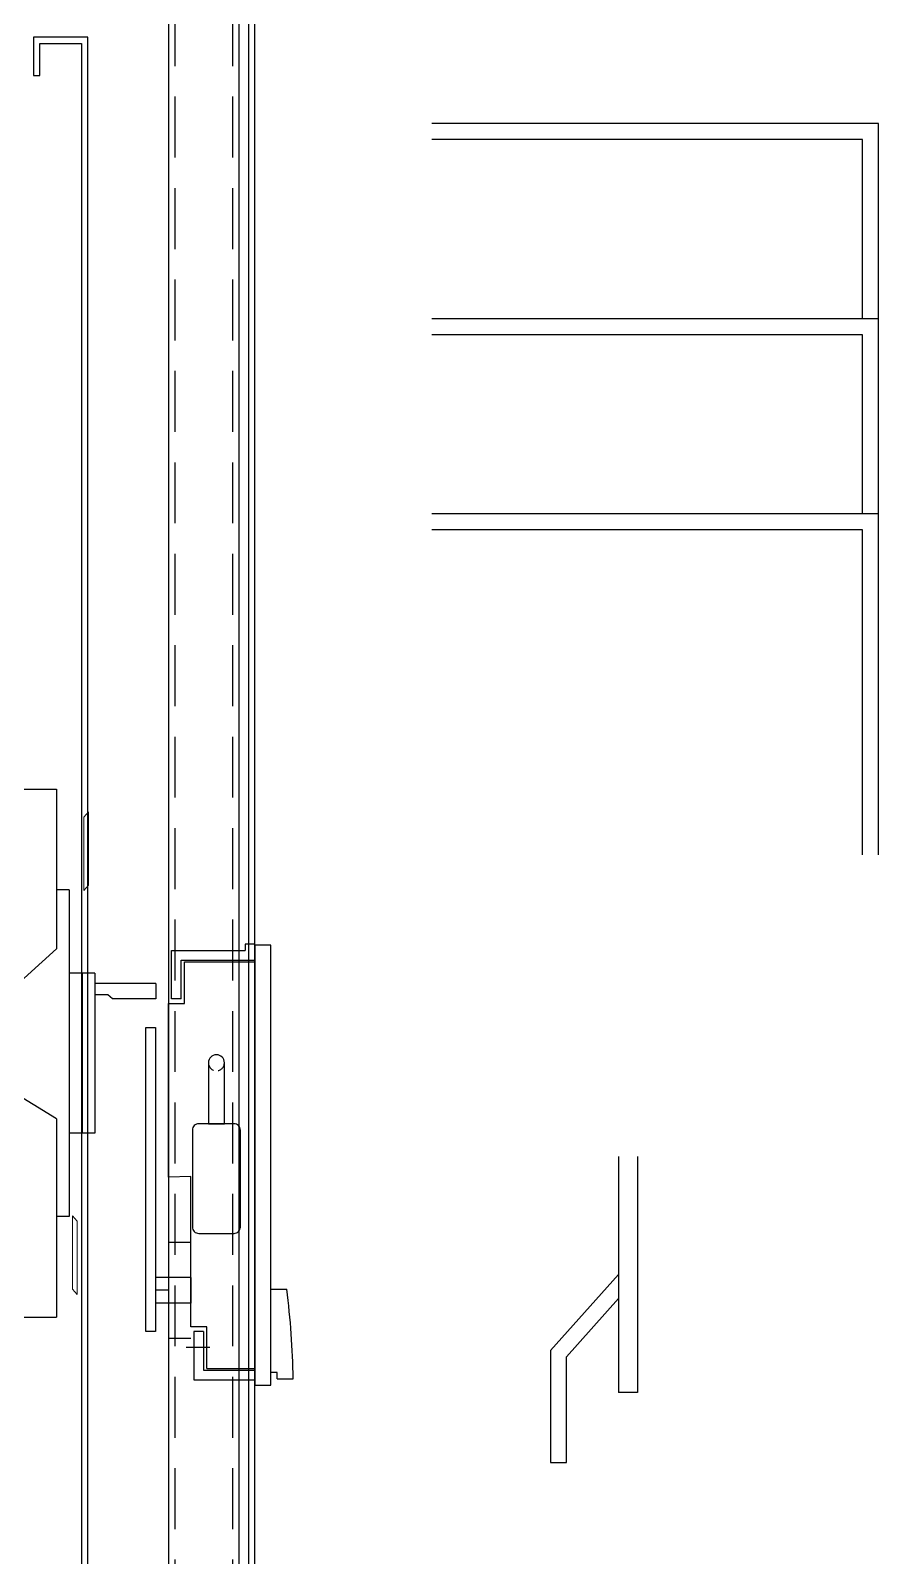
# Model space of a CAD drawing. Header units: millimetres. Extents: x -33730 to 17150, y -76829 to -27437.
# Drawn here: x -1622.4 to -1357.5, y -55456 to -54978.8 of the extents above; entities that cross this region are included whole.
import ezdxf

# ---------------------------------------------------------------- set-up
doc = ezdxf.new("R2010")
doc.units = ezdxf.units.MM
doc.header["$LTSCALE"] = 3
doc.linetypes.add('DASHED2', pattern=[0.375, 0.25, -0.125])
doc.linetypes.add('HIDDEN', pattern=[9.525, 6.35, -3.175])
doc.layers.add('@.VISIBLE', color=7, linetype='Continuous')
doc.layers.add('FRAME 025', color=7, linetype='Continuous')
doc.layers.add('Text', color=7, linetype='Continuous', lineweight=13)
doc.layers.add('Thiet bi', color=7, linetype='Continuous', lineweight=9)
doc.styles.add('hw_Standard', font='complex.shx', dxfattribs={"width": 0.9})
doc.styles.add('Tahoma (Input Text)', font='tahoma.ttf')

# ---------------------------------------------------------------- blocks, each defined once
blk = doc.blocks.new('A$C703210DF')
at = {"color": 3, "ltscale": 20}
for p, q in [((-26, 120.7), (-26, 135.85)), ((-26, 135.85), (-3, 135.85)), ((0, 137.85), (-3, 137.85)), ((-3, 137.85), (-3, 135.85)), ((0, 132.85), (0, 137.85)), ((0, 137.5), (0, 0)), ((5, 137.5), (0, 137.5)), ((5, 0), (5, 137.5)), ((-23, 120.7), (-23, 132.85)), ((-23, 132.85), (0, 132.85)), ((-22, 132.25), (0, 132.25)), ((-22, 119.25), (-22, 132.25)), ((-23, 120.7), (-26, 120.7)), ((-27, 65), (-27, 119.25)), ((-27, 119.25), (-22, 119.25)), ((-34, 16.75), (-34, 111.75)), ((-34, 111.75), (-31, 111.75)), ((-31, 111.75), (-31, 29.67)), ((-20, 65.25), (-27, 65)), ((-20, 18.25), (-20, 65.25)), ((-27, 44.67), (-27, 14.67)), ((-27, 44.67), (-20, 44.67)), ((-27, 33.67), (-31, 33.67)), ((-20, 33.67), (-27, 33.67)), ((-27, 33.67), (-27, 25.67)), ((-20, 33.67), (-20, 25.67)), ((-27, 29.67), (-31, 29.67)), ((-31, 29.67), (-31, 16.75)), ((5, 0), (5, 30)), ((5, 30), (10, 30)), ((-27, 25.67), (-31, 25.67)), ((-20, 25.67), (-27, 25.67)), ((-31, 16.75), (-34, 16.75)), ((-27, 14.67), (-20, 14.67)), ((-15, 18.25), (-20, 18.25)), ((-16, 16.8), (-19, 16.8)), ((-19, 16.8), (-19, 1.65)), ((-16, 16.8), (-16, 4.65)), ((-15, 5.25), (-15, 18.25)), ((0, 4.25), (0, 10.25)), ((-15, 5.25), (0, 5.25)), ((-19, 1.65), (0, 1.65)), ((-16, 4.65), (0, 4.65)), ((0, 0), (5, 0)), ((7, 4), (5, 4)), ((5, 0), (5, 2)), ((7, 2), (7, 4)), ((7, 2), (12, 2))]:
    blk.add_line(p, q, dxfattribs=at)
at = {"color": 3, "linetype": 'DASHED2', "ltscale": 20}
blk.add_line((-21.4, 11.91), (-14.05, 11.91), dxfattribs=at)
at = {"color": 3, "ltscale": 20}
blk.add_arc((-255.08, -3.01), 267.13, 1.0738, 7.0975, dxfattribs=at)
at = {"layer": 'FRAME 025'}
blk.add_lwpolyline([(-14.5, 100.75), (-14.5, 81.72), (-9.5, 81.72), (-9.5, 100.75)], dxfattribs=at)
blk.add_lwpolyline([(-6.5, 81.72), (-17.5, 81.72, 0.414214), (-19.5, 79.72), (-19.5, 49.42, 0.414214), (-17.5, 47.42), (-6.5, 47.42, 0.414214), (-4.5, 49.42), (-4.5, 79.72, 0.414214)], format="xyb", close=True, dxfattribs=at)
blk.add_arc((-12, 100.75), 2.5, 0, 180, dxfattribs=at)
at = {"layer": 'FRAME 025', "linetype": 'DASHED2', "ltscale": 4}
blk.add_arc((-12, 100.75), 2.5, 180, 0, dxfattribs=at)
blk = doc.blocks.new('*U80')
for p, q in [((416.79, -3108.78), (360.79, -3108.78)), ((360.79, -3108.78), (360.79, -3158.72)), ((416.79, -3108.78), (416.79, -3273.78)), ((356.79, -3140.28), (360.79, -3140.28)), ((360.79, -3158.72), (375.39, -3171.94)), ((348.79, -3166.28), (348.79, -3216.28)), ((348.79, -3166.28), (356.79, -3166.28)), ((352.79, -3166.28), (352.79, -3216.28)), ((329.79, -3169.56), (329.79, -3174.36)), ((329.79, -3169.56), (348.79, -3169.56)), ((375.39, -3171.94), (375.39, -3202.89)), ((329.79, -3174.36), (343.33, -3174.36)), ((343.33, -3174.36), (344.75, -3173.1)), ((344.75, -3173.1), (348.79, -3173.1)), ((360.79, -3211.85), (375.39, -3202.89)), ((360.79, -3211.85), (360.79, -3273.78)), ((348.79, -3216.28), (356.79, -3216.28)), ((356.79, -3242.28), (360.79, -3242.28)), ((416.79, -3273.78), (360.79, -3273.78))]:
    blk.add_line(p, q)
at = {"color": 1}
for p, q in [((392.79, -3130.28), (392.79, -3108.78)), ((388.79, -3119.28), (396.66, -3119.28)), ((392.79, -3252.28), (392.79, -3273.78)), ((388.79, -3263.28), (396.66, -3263.28))]:
    blk.add_line(p, q, dxfattribs=at)
at = {"color": 3}
blk.add_line((356.79, -3140.28), (356.79, -3242.28), dxfattribs=at)
at = {"layer": 'Thiet bi', "color": 1, "linetype": 'HIDDEN', "ltscale": 10}
for points in [[(352.29, -3117.54), (352.29, -3140.49), (350.79, -3138.78), (350.79, -3115.83)], [(352.29, -3117.54), (352.29, -3140.49), (350.79, -3138.78), (350.79, -3115.83)], [(355.79, -3265.03), (355.79, -3242.07), (354.29, -3243.79), (354.29, -3266.74)], [(355.79, -3265.03), (355.79, -3242.07), (354.29, -3243.79), (354.29, -3266.74)]]:
    blk.add_lwpolyline(points, close=True, dxfattribs=at)
at = {"color": 251, "style": 'hw_Standard', "width": 0.9}
for s, p in [('ABN,ABE200c', (395.87, -3195.84)), ('ABS,ABH200c', (400.39, -3195.84))]:
    blk.add_text(s, height=2.5, rotation=90, dxfattribs=at).set_placement(p)
at = {"layer": 'Text', "insert": (382.29, -3168.19), "char_height": 6, "attachment_point": 3, "rotation": 90, "style": 'Tahoma (Input Text)'}
blk.add_mtext_dynamic_manual_height_columns('LS-200AF', width=11.0147, gutter_width=1, heights=[0], dxfattribs=at)

msp = doc.modelspace()

# ---------------------------------------------------------------- linework, layer by layer
at = {"color": 2, "linetype": 'Continuous', "lineweight": 25}
for p, q in [((-1438.77, -55330.75), (-1438.77, -55404.4)), ((-1432.77, -55330.75), (-1432.77, -55404.4)), ((-1432.77, -55404.4), (-1438.77, -55404.4))]:
    msp.add_line(p, q, dxfattribs=at)
at = {"color": 3}
for p, q in [((-1438.77, -55367.57), (-1459.93, -55391.36)), ((-1438.77, -55375.1), (-1454.93, -55393.26)), ((-1459.93, -55391.36), (-1459.93, -55426.36)), ((-1454.93, -55426.36), (-1454.93, -55393.26)), ((-1459.93, -55426.36), (-1454.93, -55426.36))]:
    msp.add_line(p, q, dxfattribs=at)
at = {"layer": '@.VISIBLE', "color": 252}
for p, q in [((-1579.33, -54970.91), (-1579.33, -55700.91)), ((-1557.33, -54970.91), (-1557.33, -55700.91))]:
    msp.add_line(p, q, dxfattribs=at)
at = {"layer": '@.VISIBLE', "color": 252, "linetype": 'HIDDEN'}
for p, q in [((-1577.33, -54970.91), (-1577.33, -55700.91)), ((-1559.33, -54970.91), (-1559.33, -55700.91))]:
    msp.add_line(p, q, dxfattribs=at)
at = {"layer": '@.VISIBLE', "color": 4}
for points in [[(-1573.33, -54935.91), (-1573.33, -54922.91), (-1554.33, -54922.91), (-1554.33, -55743.91), (-1573.33, -55743.91), (-1573.33, -55730.91), (-1575.33, -55730.91), (-1575.33, -55745.91), (-1552.33, -55745.91), (-1552.33, -54920.91), (-1575.33, -54920.91), (-1575.33, -54935.91)], [(-1621.48, -55478.91), (-1621.48, -55490.91), (-1604.48, -55490.91), (-1604.48, -54980.91), (-1621.48, -54980.91), (-1621.48, -54992.91), (-1619.48, -54992.91), (-1619.48, -54982.91), (-1606.48, -54982.91), (-1606.48, -55488.91), (-1619.48, -55488.91), (-1619.48, -55478.91)]]:
    msp.add_lwpolyline(points, close=True, dxfattribs=at)
at = {"layer": '@.VISIBLE', "color": 2}
for points in [[(-1357.53, -55068.91), (-1357.53, -55007.91), (-1497.03, -55007.91)], [(-1362.53, -55068.91), (-1362.53, -55012.91), (-1497.03, -55012.91)]]:
    msp.add_lwpolyline(points, dxfattribs=at)
at = {"layer": '@.VISIBLE', "color": 4}
for points in [[(-1357.53, -55129.91), (-1357.53, -55068.91), (-1497.03, -55068.91)], [(-1362.53, -55129.91), (-1362.53, -55073.91), (-1497.03, -55073.91)]]:
    msp.add_lwpolyline(points, dxfattribs=at)
at = {"layer": '@.VISIBLE', "color": 1}
for points in [[(-1357.53, -55236.41), (-1357.53, -55129.91), (-1497.03, -55129.91)], [(-1362.53, -55236.41), (-1362.53, -55134.91), (-1497.03, -55134.91)]]:
    msp.add_lwpolyline(points, dxfattribs=at)

# ---------------------------------------------------------------- block references
at = {"xscale": -1}
msp.add_blockref('*U80', (-1253.5, -52107.12), dxfattribs=at)
at = {"color": 1, "ltscale": 20}
msp.add_blockref('A$C703210DF', (-1552.33, -55402.16), dxfattribs=at)

doc.saveas('drawing.dxf')
